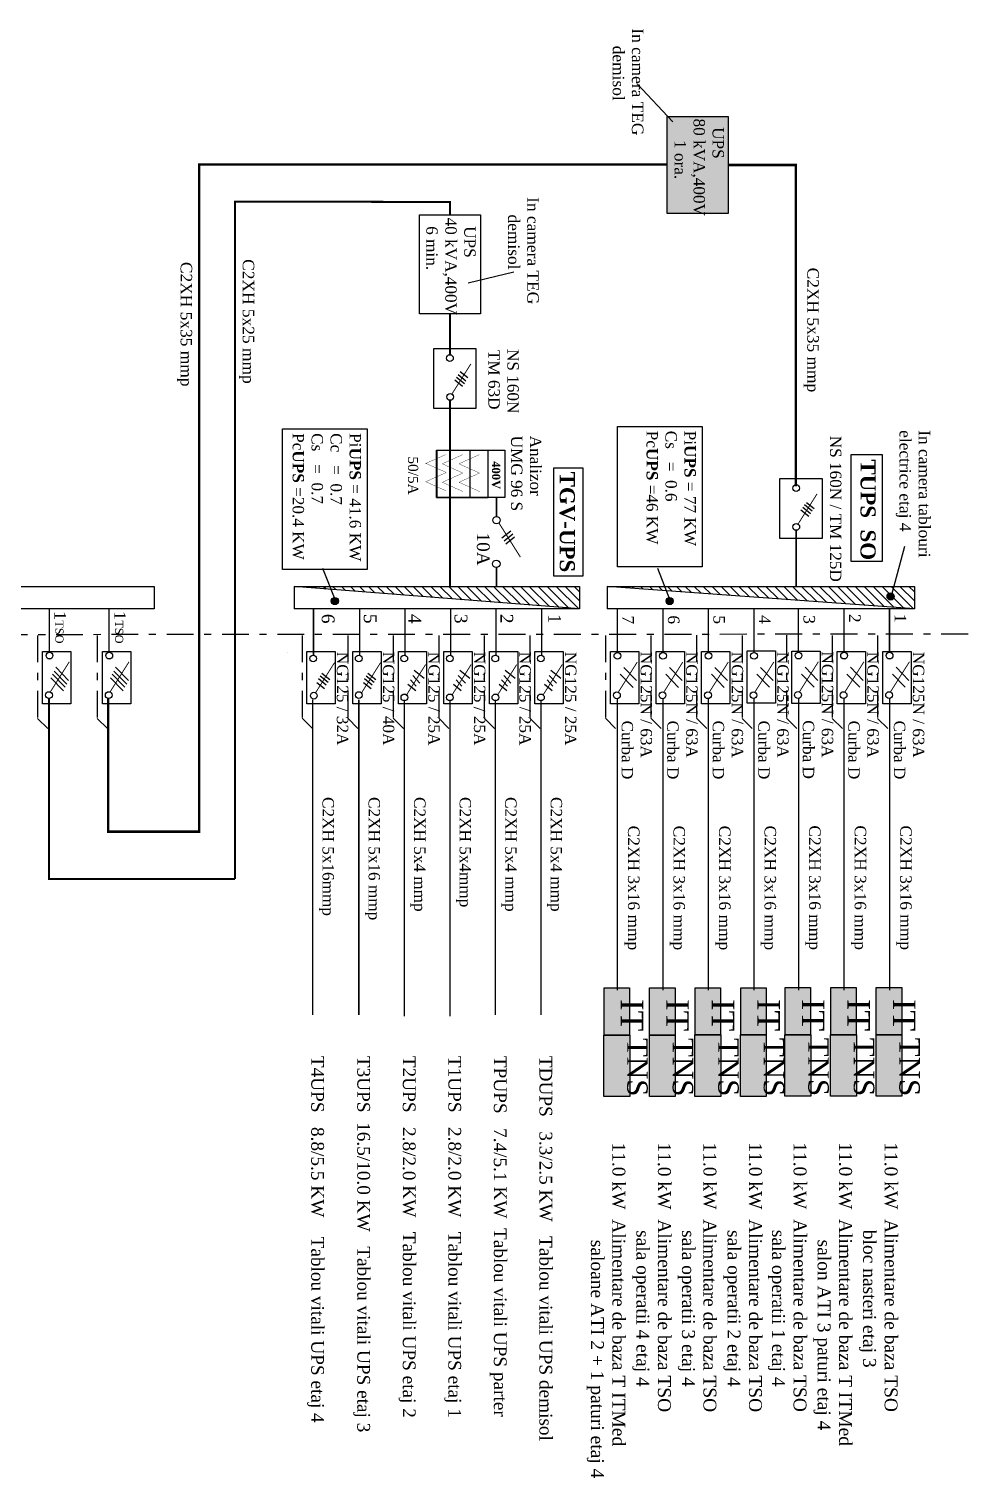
# Model space of a CAD drawing. Extents: x -12085 to 47, y -14993 to 123352.
# Drawn here: x -12028.1 to -12009.54, y -14936.94 to -14908.29 of the extents above; entities that cross this region are included whole.
import ezdxf

# ---------------------------------------------------------------- set-up
doc = ezdxf.new("R2010")
doc.units = 0
doc.header["$MEASUREMENT"] = 0
doc.linetypes.add('DASHED', pattern=[0.211667, 0.141111, -0.070556])
doc.linetypes.add('DOUBLE_DASHED', pattern=[1.093611, 0.529167, -0.211667, 0.141111, -0.211667])
doc.layers.add('Circuite', color=7, linetype='CONTINUOUS', lineweight=25)
for name, color, linetype in [('circuite iluminat normal', 7, 'CONTINUOUS'), ('ELECTRICAL', 7, 'CONTINUOUS'), ('Texte', 7, 'CONTINUOUS')]:
    doc.layers.add(name, color=color, linetype=linetype)

msp = doc.modelspace()

# ---------------------------------------------------------------- hatches: boundary and pattern name
at = {"layer": 'Circuite', "linetype": 'DASHED', "ltscale": 5, "true_color": 0xffe79e}
msp.add_hatch(color=41, dxfattribs=at).paths.add_polyline_path([(-12015.486, -14911.943), (-12014.284, -14911.943), (-12014.284, -14910.02), (-12015.486, -14910.02)])
at = {"layer": 'circuite iluminat normal', "true_color": 0xffe085}
for points in [[(-12016.734, -14928.182), (-12016.232, -14928.182), (-12016.232, -14927.25), (-12016.734, -14927.25)], [(-12015.834, -14928.182), (-12015.332, -14928.182), (-12015.332, -14927.25), (-12015.834, -14927.25)], [(-12014.934, -14928.181), (-12014.432, -14928.181), (-12014.432, -14927.249), (-12014.934, -14927.249)], [(-12014.034, -14928.18), (-12013.532, -14928.18), (-12013.532, -14927.249), (-12014.034, -14927.249)], [(-12013.154, -14928.176), (-12012.652, -14928.176), (-12012.652, -14927.245), (-12013.154, -14927.245)], [(-12012.254, -14928.177), (-12011.752, -14928.177), (-12011.752, -14927.245), (-12012.254, -14927.245)], [(-12011.354, -14928.177), (-12010.852, -14928.177), (-12010.852, -14927.245), (-12011.354, -14927.245)]]:
    msp.add_hatch(color=41, dxfattribs=at).paths.add_polyline_path(points)
at = {"layer": 'circuite iluminat normal', "true_color": 0xff8a8a}
for points in [[(-12016.739, -14929.396), (-12016.228, -14929.396), (-12016.228, -14928.182), (-12016.739, -14928.182)], [(-12015.839, -14929.396), (-12015.328, -14929.396), (-12015.328, -14928.182), (-12015.839, -14928.182)], [(-12014.939, -14929.395), (-12014.428, -14929.395), (-12014.428, -14928.181), (-12014.939, -14928.181)], [(-12014.039, -14929.395), (-12013.528, -14929.395), (-12013.528, -14928.18), (-12014.039, -14928.18)], [(-12013.159, -14929.391), (-12012.647, -14929.391), (-12012.647, -14928.176), (-12013.159, -14928.176)], [(-12012.259, -14929.391), (-12011.747, -14929.391), (-12011.747, -14928.177), (-12012.259, -14928.177)], [(-12011.359, -14929.391), (-12010.847, -14929.391), (-12010.847, -14928.177), (-12011.359, -14928.177)]]:
    msp.add_hatch(color=11, dxfattribs=at).paths.add_polyline_path(points)
at = {"layer": 'ELECTRICAL', "linetype": 'Continuous'}
h = msp.add_hatch(dxfattribs=at)
h.set_pattern_fill('ANSI31', color=5, angle=-90, style=0)
h.set_pattern_definition([(315, (-11922.21469, -15031.57399), (0.08838835, 0.08838835), [])])
h.paths.add_polyline_path([(-12017.22, -14919.759), (-12017.22, -14919.312), (-12022.859, -14919.312)])
h = msp.add_hatch(dxfattribs=at)
h.set_pattern_fill('ANSI31', color=5, angle=-90, style=0)
h.set_pattern_definition([(315, (-11915.59487, -15031.57399), (0.08838835, 0.08838835), [])])
h.paths.add_polyline_path([(-12010.601, -14919.759), (-12010.601, -14919.312), (-12016.671, -14919.312)])
for points in [[(-12022.057, -14919.673, 1), (-12022.057, -14919.531, 1)], [(-12015.438, -14919.673, 1), (-12015.438, -14919.531, 1)], [(-12011.071, -14919.582, 1), (-12011.071, -14919.44, 1)]]:
    msp.add_hatch(color=5, dxfattribs=at).paths.add_polyline_path(points)

# ---------------------------------------------------------------- linework, layer by layer
at = {"layer": 'Circuite', "linetype": 'Continuous'}
for p, q in [((-12016.084, -14909.374), (-12015.374, -14910.128)), ((-12019.424, -14913.308), (-12018.516, -14913.093)), ((-12016.671, -14919.312), (-12016.671, -14919.759))]:
    msp.add_line(p, q, dxfattribs=at)
at = {"layer": 'Circuite', "linetype": 'DOUBLE_DASHED'}
for p, q in [((-12018.754, -14918.352), (-12018.581, -14918.214)), ((-12018.713, -14918.413), (-12018.541, -14918.275)), ((-12018.678, -14918.473), (-12018.505, -14918.334))]:
    msp.add_line(p, q, dxfattribs=at)
at = {"layer": 'Circuite', "linetype": 'Continuous', "flags": 128}
for points, const_width in [([(-12026.538, -14921.527), (-12026.538, -14924.161), (-12024.738, -14924.161), (-12024.738, -14910.972), (-12015.486, -14910.972)], 0.05), ([(-12014.284, -14910.982), (-12012.944, -14910.982), (-12012.944, -14917.333)], 0.05), ([(-12018.863, -14917.927), (-12018.863, -14917.546)], 0.0303), ([(-12018.811, -14918.063), (-12018.389, -14918.734)], 0.0202), ([(-12018.811, -14918.063), (-12018.389, -14918.734)], 0.0202), ([(-12018.863, -14919.313), (-12018.863, -14918.926)], 0.0303)]:
    msp.add_lwpolyline(points, dxfattribs=dict(at, const_width=const_width))
at = {"layer": 'Circuite', "linetype": 'Continuous', "ltscale": 5}
msp.add_lwpolyline([(-12018.695, -14916.622), (-12018.695, -14917.552), (-12020.047, -14917.552), (-12020.047, -14916.622)], close=True, dxfattribs=at)
at = {"layer": 'Circuite', "color": 5, "linetype": 'Continuous', "ltscale": 5}
for points in [[(-12011.238, -14916.703), (-12011.238, -14918.819), (-12011.85, -14918.819), (-12011.85, -14916.703)], [(-12017.152, -14916.969), (-12017.152, -14919.111), (-12017.73, -14919.111), (-12017.73, -14916.969)]]:
    msp.add_lwpolyline(points, close=True, dxfattribs=at)
at = {"layer": 'Circuite', "linetype": 'Continuous'}
for centre in [(-12018.862, -14918.003), (-12018.865, -14918.867)]:
    msp.add_circle(centre, 0.0743, dxfattribs=at)
at = {"layer": 'circuite iluminat normal'}
for p, q in [((-12027.641, -14921.045), (-12027.389, -14921.304)), ((-12027.604, -14920.988), (-12027.352, -14921.247)), ((-12027.571, -14920.912), (-12027.319, -14921.171)), ((-12026.46, -14921.045), (-12026.208, -14921.304)), ((-12026.423, -14920.988), (-12026.171, -14921.247)), ((-12026.39, -14920.912), (-12026.138, -14921.171)), ((-12016.414, -14921.05), (-12016.162, -14921.309)), ((-12016.344, -14920.917), (-12016.092, -14921.176)), ((-12015.514, -14921.05), (-12015.262, -14921.309)), ((-12015.444, -14920.917), (-12015.192, -14921.176)), ((-12014.614, -14921.049), (-12014.362, -14921.309)), ((-12014.544, -14920.916), (-12014.292, -14921.175)), ((-12013.714, -14921.049), (-12013.462, -14921.308)), ((-12013.644, -14920.915), (-12013.392, -14921.175)), ((-12012.833, -14921.045), (-12012.581, -14921.304)), ((-12012.763, -14920.911), (-12012.511, -14921.171)), ((-12011.933, -14921.045), (-12011.681, -14921.304)), ((-12011.863, -14920.912), (-12011.611, -14921.171)), ((-12011.033, -14921.045), (-12010.781, -14921.304)), ((-12010.963, -14920.912), (-12010.711, -14921.171)), ((-12027.674, -14921.121), (-12027.422, -14921.38)), ((-12026.493, -14921.121), (-12026.241, -14921.38))]:
    msp.add_line(p, q, dxfattribs=at)
for points in [[(-12016.232, -14927.25), (-12016.232, -14928.182), (-12016.734, -14928.182), (-12016.734, -14927.25)], [(-12015.332, -14927.25), (-12015.332, -14928.182), (-12015.834, -14928.182), (-12015.834, -14927.25)], [(-12014.432, -14927.249), (-12014.432, -14928.181), (-12014.934, -14928.181), (-12014.934, -14927.249)], [(-12013.532, -14927.249), (-12013.532, -14928.18), (-12014.034, -14928.18), (-12014.034, -14927.249)], [(-12012.652, -14927.245), (-12012.652, -14928.176), (-12013.154, -14928.176), (-12013.154, -14927.245)], [(-12011.752, -14927.245), (-12011.752, -14928.177), (-12012.254, -14928.177), (-12012.254, -14927.245)], [(-12010.852, -14927.245), (-12010.852, -14928.177), (-12011.354, -14928.177), (-12011.354, -14927.245)], [(-12016.228, -14928.182), (-12016.228, -14929.396), (-12016.739, -14929.396), (-12016.739, -14928.182)], [(-12015.328, -14928.182), (-12015.328, -14929.396), (-12015.839, -14929.396), (-12015.839, -14928.182)], [(-12014.428, -14928.181), (-12014.428, -14929.395), (-12014.939, -14929.395), (-12014.939, -14928.181)], [(-12013.528, -14928.18), (-12013.528, -14929.395), (-12014.039, -14929.395), (-12014.039, -14928.18)], [(-12012.647, -14928.176), (-12012.647, -14929.391), (-12013.159, -14929.391), (-12013.159, -14928.176)], [(-12011.747, -14928.177), (-12011.747, -14929.391), (-12012.259, -14929.391), (-12012.259, -14928.177)], [(-12010.847, -14928.177), (-12010.847, -14929.391), (-12011.359, -14929.391), (-12011.359, -14928.177)]]:
    msp.add_lwpolyline(points, close=True, dxfattribs=at)
at = {"layer": 'ELECTRICAL', "linetype": 'Continuous'}
for p, q in [((-12019.782, -14914.733), (-12019.782, -14914.733)), ((-12012.939, -14917.303), (-12012.939, -14917.303)), ((-12022.859, -14919.312), (-12022.859, -14919.759)), ((-12017.22, -14919.759), (-12022.859, -14919.312)), ((-12010.601, -14919.759), (-12016.671, -14919.312)), ((-12022.992, -14920.629), (-12022.992, -14920.629)), ((-12022.477, -14920.639), (-12022.477, -14920.639)), ((-12018.352, -14920.639), (-12018.352, -14920.639)), ((-12016.617, -14920.629), (-12016.617, -14920.629)), ((-12020.518, -14921.072), (-12020.376, -14921.228)), ((-12020.489, -14920.972), (-12020.29, -14921.129)), ((-12019.618, -14921.072), (-12019.476, -14921.228)), ((-12019.589, -14920.972), (-12019.39, -14921.129)), ((-12018.718, -14921.072), (-12018.576, -14921.228)), ((-12018.689, -14920.972), (-12018.49, -14921.129)), ((-12017.818, -14921.072), (-12017.675, -14921.228)), ((-12017.789, -14920.972), (-12017.59, -14921.129)), ((-12020.56, -14921.157), (-12020.447, -14921.285)), ((-12019.66, -14921.157), (-12019.547, -14921.285)), ((-12018.76, -14921.157), (-12018.647, -14921.285)), ((-12017.86, -14921.157), (-12017.746, -14921.285))]:
    msp.add_line(p, q, dxfattribs=at)
at = {"layer": 'ELECTRICAL', "linetype": 'DOUBLE_DASHED'}
for p, q in [((-12019.583, -14915.061), (-12019.429, -14915.185)), ((-12019.686, -14915.23), (-12019.532, -14915.353)), ((-12019.65, -14915.175), (-12019.497, -14915.298)), ((-12019.618, -14915.122), (-12019.465, -14915.246)), ((-12012.843, -14917.8), (-12012.689, -14917.923)), ((-12012.807, -14917.745), (-12012.653, -14917.869)), ((-12012.775, -14917.693), (-12012.621, -14917.816)), ((-12012.734, -14917.651), (-12012.58, -14917.775)), ((-12009.541, -14920.258), (-12063.571, -14920.286)), ((-12027.935, -14920.283), (-12027.935, -14921.922)), ((-12026.754, -14920.283), (-12026.754, -14921.922)), ((-12022.703, -14920.283), (-12022.703, -14921.921)), ((-12021.803, -14920.283), (-12021.803, -14921.921)), ((-12020.903, -14920.283), (-12020.903, -14921.921)), ((-12020.003, -14920.283), (-12020.003, -14921.921)), ((-12019.103, -14920.283), (-12019.103, -14921.921)), ((-12018.203, -14920.283), (-12018.203, -14921.921)), ((-12016.708, -14920.281), (-12016.708, -14921.92)), ((-12015.808, -14920.281), (-12015.808, -14921.92)), ((-12014.908, -14920.28), (-12014.908, -14921.919)), ((-12014.008, -14920.283), (-12014.008, -14921.922)), ((-12013.127, -14920.279), (-12013.127, -14921.917)), ((-12012.227, -14920.283), (-12012.227, -14921.922)), ((-12011.327, -14920.283), (-12011.327, -14921.922)), ((-12022.313, -14921.028), (-12022.159, -14921.152)), ((-12021.404, -14921.028), (-12021.25, -14921.152)), ((-12022.413, -14921.21), (-12022.259, -14921.333)), ((-12022.381, -14921.136), (-12022.227, -14921.259)), ((-12022.345, -14921.081), (-12022.191, -14921.204)), ((-12021.492, -14921.21), (-12021.338, -14921.333)), ((-12021.471, -14921.136), (-12021.317, -14921.259)), ((-12021.436, -14921.081), (-12021.282, -14921.204)), ((-12020.612, -14921.247), (-12020.458, -14921.37)), ((-12019.712, -14921.247), (-12019.558, -14921.37)), ((-12018.812, -14921.247), (-12018.658, -14921.37)), ((-12017.912, -14921.247), (-12017.758, -14921.37)), ((-12027.935, -14921.922), (-12027.733, -14922.124)), ((-12026.754, -14921.922), (-12026.552, -14922.124)), ((-12022.703, -14921.921), (-12022.501, -14922.124)), ((-12021.803, -14921.921), (-12021.601, -14922.124)), ((-12020.903, -14921.921), (-12020.701, -14922.124)), ((-12020.003, -14921.921), (-12019.801, -14922.124)), ((-12019.103, -14921.921), (-12018.901, -14922.124)), ((-12018.203, -14921.921), (-12018.001, -14922.124)), ((-12016.708, -14921.92), (-12016.506, -14922.122)), ((-12015.808, -14921.92), (-12015.606, -14922.122)), ((-12014.908, -14921.919), (-12014.706, -14922.121)), ((-12014.008, -14921.922), (-12013.806, -14922.124)), ((-12013.127, -14921.917), (-12012.925, -14922.12)), ((-12012.227, -14921.922), (-12012.025, -14922.124)), ((-12011.327, -14921.922), (-12011.125, -14922.124))]:
    msp.add_line(p, q, dxfattribs=at)
at = {"layer": 'ELECTRICAL', "color": 5, "linetype": 'Continuous'}
for p, q in [((-12010.795, -14918.524), (-12011.061, -14919.506)), ((-12022.298, -14918.951), (-12022.047, -14919.596)), ((-12015.678, -14918.951), (-12015.428, -14919.596))]:
    msp.add_line(p, q, dxfattribs=at)
at = {"layer": 'ELECTRICAL', "linetype": 'Continuous'}
for points in [[(-12014.284, -14910.02), (-12014.284, -14911.943), (-12015.486, -14911.943), (-12015.486, -14910.02)], [(-12019.181, -14911.969), (-12019.181, -14913.925), (-12020.383, -14913.925), (-12020.383, -14911.969)], [(-12019.267, -14914.607), (-12019.267, -14915.797), (-12020.102, -14915.797), (-12020.102, -14914.607)], [(-12012.423, -14917.178), (-12012.423, -14918.367), (-12013.258, -14918.367), (-12013.258, -14917.178)], [(-12027.274, -14920.601), (-12027.274, -14921.637), (-12027.834, -14921.637), (-12027.834, -14920.601)], [(-12026.093, -14920.601), (-12026.093, -14921.637), (-12026.653, -14921.637), (-12026.653, -14920.601)], [(-12022.052, -14920.601), (-12022.052, -14921.637), (-12022.612, -14921.637), (-12022.612, -14920.601)], [(-12021.142, -14920.6), (-12021.142, -14921.637), (-12021.702, -14921.637), (-12021.702, -14920.6)], [(-12020.242, -14920.6), (-12020.242, -14921.637), (-12020.802, -14921.637), (-12020.802, -14920.6)], [(-12019.342, -14920.6), (-12019.342, -14921.637), (-12019.902, -14921.637), (-12019.902, -14920.6)], [(-12018.442, -14920.6), (-12018.442, -14921.637), (-12019.002, -14921.637), (-12019.002, -14920.6)], [(-12017.542, -14920.601), (-12017.542, -14921.637), (-12018.102, -14921.637), (-12018.102, -14920.601)], [(-12016.047, -14920.601), (-12016.047, -14921.637), (-12016.607, -14921.637), (-12016.607, -14920.601)], [(-12015.147, -14920.601), (-12015.147, -14921.637), (-12015.707, -14921.637), (-12015.707, -14920.601)], [(-12014.247, -14920.601), (-12014.247, -14921.637), (-12014.807, -14921.637), (-12014.807, -14920.601)], [(-12013.347, -14920.586), (-12013.347, -14921.622), (-12013.907, -14921.622), (-12013.907, -14920.586)], [(-12012.466, -14920.593), (-12012.466, -14921.629), (-12013.026, -14921.629), (-12013.026, -14920.593)], [(-12011.566, -14920.601), (-12011.566, -14921.637), (-12012.126, -14921.637), (-12012.126, -14920.601)], [(-12010.666, -14920.601), (-12010.666, -14921.637), (-12011.226, -14921.637), (-12011.226, -14920.601)]]:
    msp.add_lwpolyline(points, close=True, dxfattribs=at)
at = {"layer": 'ELECTRICAL', "linetype": 'Continuous', "flags": 128}
for points, const_width in [([(-12024.03, -14925.095), (-12024.03, -14911.704), (-12019.782, -14911.712), (-12019.782, -14911.969)], 0.04), ([(-12019.782, -14913.928), (-12019.782, -14914.732)], 0.036), ([(-12019.744, -14915.511), (-12019.368, -14914.913)], 0.018), ([(-12019.782, -14915.633), (-12019.782, -14919.302)], 0.036), ([(-12012.901, -14918.081), (-12012.525, -14917.483)], 0.018), ([(-12012.938, -14918.203), (-12012.938, -14919.307)], 0.036), ([(-12027.7, -14919.759), (-12027.7, -14920.615)], 0.0273), ([(-12027.7, -14919.759), (-12027.7, -14920.615)], 0.0273), ([(-12027.7, -14919.759), (-12027.7, -14920.615)], 0.0273), ([(-12026.519, -14919.759), (-12026.519, -14920.615)], 0.0273), ([(-12026.519, -14919.759), (-12026.519, -14920.615)], 0.0273), ([(-12026.519, -14919.759), (-12026.519, -14920.615)], 0.0273), ([(-12022.479, -14919.767), (-12022.479, -14920.672)], 0.027), ([(-12022.479, -14919.767), (-12022.479, -14920.672)], 0.027), ([(-12022.479, -14919.767), (-12022.479, -14920.626)], 0.018), ([(-12021.569, -14919.767), (-12021.569, -14920.672)], 0.027), ([(-12020.669, -14919.767), (-12020.669, -14920.672)], 0.027), ([(-12019.769, -14919.767), (-12019.769, -14920.672)], 0.027), ([(-12018.869, -14919.767), (-12018.869, -14920.672)], 0.027), ([(-12018.869, -14919.767), (-12018.869, -14920.672)], 0.027), ([(-12017.968, -14919.767), (-12017.968, -14920.672)], 0.027), ([(-12017.968, -14919.767), (-12017.968, -14920.672)], 0.027), ([(-12016.473, -14919.759), (-12016.473, -14920.62)], 0.0273), ([(-12016.473, -14919.759), (-12016.473, -14920.62)], 0.0273), ([(-12015.573, -14919.759), (-12015.573, -14920.62)], 0.0273), ([(-12015.573, -14919.759), (-12015.573, -14920.62)], 0.0273), ([(-12014.673, -14919.759), (-12014.673, -14920.619)], 0.0273), ([(-12014.673, -14919.759), (-12014.673, -14920.619)], 0.0273), ([(-12013.773, -14919.753), (-12013.773, -14920.619)], 0.0273), ([(-12013.773, -14919.759), (-12013.773, -14920.614)], 0.0273), ([(-12012.893, -14919.759), (-12012.893, -14920.615)], 0.0273), ([(-12012.893, -14919.759), (-12012.893, -14920.615)], 0.0273), ([(-12011.993, -14919.759), (-12011.993, -14920.615)], 0.0273), ([(-12011.993, -14919.759), (-12011.993, -14920.615)], 0.0273), ([(-12011.993, -14919.759), (-12011.993, -14920.615)], 0.0273), ([(-12011.093, -14919.759), (-12011.093, -14920.615)], 0.0273), ([(-12011.093, -14919.759), (-12011.093, -14920.615)], 0.0273), ([(-12011.093, -14919.759), (-12011.093, -14920.615)], 0.0273), ([(-12027.686, -14921.407), (-12027.306, -14920.803)], 0.0182), ([(-12027.686, -14921.407), (-12027.306, -14920.803)], 0.0182), ([(-12026.505, -14921.407), (-12026.125, -14920.803)], 0.0182), ([(-12026.505, -14921.407), (-12026.125, -14920.803)], 0.0182), ([(-12022.439, -14921.417), (-12022.063, -14920.819)], 0.018), ([(-12021.529, -14921.417), (-12021.153, -14920.819)], 0.018), ([(-12020.637, -14921.454), (-12020.262, -14920.856)], 0.018), ([(-12020.637, -14921.454), (-12020.262, -14920.856)], 0.018), ([(-12019.737, -14921.454), (-12019.362, -14920.856)], 0.018), ([(-12019.737, -14921.454), (-12019.362, -14920.856)], 0.018), ([(-12018.837, -14921.454), (-12018.461, -14920.856)], 0.018), ([(-12018.837, -14921.454), (-12018.461, -14920.856)], 0.018), ([(-12017.937, -14921.454), (-12017.561, -14920.856)], 0.018), ([(-12017.937, -14921.454), (-12017.561, -14920.856)], 0.018), ([(-12016.459, -14921.412), (-12016.079, -14920.808)], 0.0182), ([(-12016.459, -14921.412), (-12016.079, -14920.808)], 0.0182), ([(-12015.559, -14921.412), (-12015.179, -14920.808)], 0.0182), ([(-12015.559, -14921.412), (-12015.179, -14920.808)], 0.0182), ([(-12014.659, -14921.412), (-12014.279, -14920.807)], 0.0182), ([(-12014.659, -14921.412), (-12014.279, -14920.807)], 0.0182), ([(-12013.759, -14921.411), (-12013.379, -14920.806)], 0.0182), ([(-12013.759, -14921.411), (-12013.379, -14920.806)], 0.0182), ([(-12012.879, -14921.407), (-12012.499, -14920.802)], 0.0182), ([(-12012.879, -14921.407), (-12012.499, -14920.802)], 0.0182), ([(-12011.979, -14921.407), (-12011.599, -14920.803)], 0.0182), ([(-12011.979, -14921.407), (-12011.599, -14920.803)], 0.0182), ([(-12011.079, -14921.407), (-12010.699, -14920.803)], 0.0182), ([(-12011.079, -14921.407), (-12010.699, -14920.803)], 0.0182), ([(-12027.708, -14921.528), (-12027.708, -14925.095), (-12024.03, -14925.095)], 0.04), ([(-12022.493, -14921.551), (-12022.493, -14927.788)], 0.027), ([(-12021.583, -14921.551), (-12021.583, -14927.788)], 0.027), ([(-12020.683, -14921.551), (-12020.683, -14927.812)], 0.027), ([(-12020.683, -14921.551), (-12020.683, -14927.788)], 0.027), ([(-12019.783, -14921.551), (-12019.783, -14927.812)], 0.027), ([(-12019.783, -14921.551), (-12019.783, -14927.788)], 0.027), ([(-12018.883, -14921.551), (-12018.883, -14927.788)], 0.027), ([(-12018.883, -14921.551), (-12018.883, -14927.788)], 0.027), ([(-12017.983, -14921.551), (-12017.983, -14927.788)], 0.027), ([(-12016.472, -14921.523), (-12016.472, -14927.302)], 0.0273), ([(-12015.572, -14921.523), (-12015.572, -14927.302)], 0.0273), ([(-12014.672, -14921.523), (-12014.672, -14927.301)], 0.0273), ([(-12013.772, -14921.522), (-12013.772, -14927.3)], 0.0273), ([(-12012.891, -14921.518), (-12012.891, -14927.296)], 0.0273), ([(-12011.991, -14921.519), (-12011.991, -14927.297)], 0.0273), ([(-12011.091, -14921.519), (-12011.091, -14927.297)], 0.0273)]:
    msp.add_lwpolyline(points, dxfattribs=dict(at, const_width=const_width))
at = {"layer": 'ELECTRICAL', "color": 5, "linetype": 'Continuous'}
for points in [[(-12021.415, -14916.197), (-12021.415, -14918.977), (-12023.092, -14918.977), (-12023.092, -14916.197)], [(-12014.795, -14916.15), (-12014.795, -14918.929), (-12016.472, -14918.929), (-12016.472, -14916.15)]]:
    msp.add_lwpolyline(points, close=True, dxfattribs=at)
at = {"layer": 'ELECTRICAL', "linetype": 'Continuous'}
for points in [[(-12049.733, -14919.312), (-12025.63, -14919.312), (-12025.63, -14919.759), (-12049.733, -14919.759)], [(-12022.859, -14919.312), (-12017.22, -14919.312), (-12017.22, -14919.759), (-12022.859, -14919.759)], [(-12016.671, -14919.312), (-12010.601, -14919.312), (-12010.601, -14919.759), (-12016.671, -14919.759)]]:
    msp.add_lwpolyline(points, dxfattribs=at)
for centre, radius in [((-12019.782, -14914.798), 0.0662), ((-12019.779, -14915.567), 0.0662), ((-12012.939, -14917.368), 0.0662), ((-12012.936, -14918.137), 0.0662), ((-12027.698, -14920.681), 0.0669), ((-12027.698, -14920.682), 0.0669), ((-12026.517, -14920.681), 0.0669), ((-12026.517, -14920.682), 0.0669), ((-12022.486, -14920.738), 0.0662), ((-12021.585, -14920.738), 0.0662), ((-12020.685, -14920.738), 0.0662), ((-12019.785, -14920.738), 0.0662), ((-12018.885, -14920.738), 0.0662), ((-12017.985, -14920.738), 0.0662), ((-12016.471, -14920.686), 0.0669), ((-12016.471, -14920.686), 0.0669), ((-12015.571, -14920.686), 0.0669), ((-12015.571, -14920.686), 0.0669), ((-12014.671, -14920.686), 0.0669), ((-12014.671, -14920.686), 0.0669), ((-12013.771, -14920.685), 0.0669), ((-12012.891, -14920.681), 0.0669), ((-12012.891, -14920.681), 0.0669), ((-12011.991, -14920.681), 0.0669), ((-12011.991, -14920.682), 0.0669), ((-12011.091, -14920.681), 0.0669), ((-12011.091, -14920.682), 0.0669), ((-12027.708, -14921.461), 0.0669), ((-12026.527, -14921.461), 0.0669), ((-12022.474, -14921.473), 0.0662), ((-12021.583, -14921.461), 0.0662), ((-12020.683, -14921.507), 0.0662), ((-12019.783, -14921.507), 0.0662), ((-12018.883, -14921.507), 0.0662), ((-12017.983, -14921.507), 0.0662), ((-12016.481, -14921.466), 0.0669), ((-12015.581, -14921.466), 0.0669), ((-12014.681, -14921.465), 0.0669), ((-12013.781, -14921.464), 0.0669), ((-12012.901, -14921.46), 0.0669), ((-12012.001, -14921.461), 0.0669), ((-12011.101, -14921.461), 0.0669)]:
    msp.add_circle(centre, radius, dxfattribs=at)
at = {"layer": 'ELECTRICAL', "color": 5, "linetype": 'Continuous'}
for centre in [(-12022.057, -14919.602), (-12015.438, -14919.602), (-12011.071, -14919.511)]:
    msp.add_circle(centre, 0.071, dxfattribs=at)
at = {"layer": 'Texte', "linetype": 'Continuous'}
for p, q in [((-12020.044, -14916.623), (-12020.044, -14917.553)), ((-12019.387, -14916.623), (-12019.387, -14917.553)), ((-12020.047, -14917.552), (-12019.023, -14917.552))]:
    msp.add_line(p, q, dxfattribs=at)
at = {"layer": 'Texte', "linetype": 'Continuous', "const_width": 0.00657, "flags": 128}
for points in [[(-12019.868, -14916.707), (-12020.274, -14916.889)], [(-12019.529, -14916.707), (-12019.935, -14916.889)], [(-12019.2, -14916.707), (-12019.606, -14916.889)], [(-12019.854, -14917.061), (-12020.261, -14916.879)], [(-12019.854, -14917.061), (-12020.261, -14917.243)], [(-12019.526, -14917.072), (-12019.932, -14916.89)], [(-12019.197, -14917.072), (-12019.603, -14916.89)], [(-12019.854, -14917.425), (-12020.261, -14917.243)], [(-12019.526, -14917.072), (-12019.932, -14917.254)], [(-12019.526, -14917.436), (-12019.932, -14917.254)], [(-12019.197, -14917.072), (-12019.603, -14917.254)], [(-12019.197, -14917.436), (-12019.603, -14917.254)]]:
    msp.add_lwpolyline(points, dxfattribs=at)
at = {"layer": 'Texte', "linetype": 'Continuous'}
msp.add_lwpolyline([(-12018.695, -14916.622), (-12018.695, -14917.552), (-12019.023, -14917.552), (-12019.023, -14916.622)], close=True, dxfattribs=at)

# ---------------------------------------------------------------- texts
at = {"layer": 'Circuite', "color": 5, "linetype": 'Continuous', "char_height": 0.225015, "width": 3.27837, "attachment_point": 1, "rotation": 270}
for s, insert in [('{\\fTimes New Roman|b0|i0|c0|p18;Pi\\fTimes New Roman|b1|i0|c0|p18;UPS\\fTimes New Roman|b0|i0|c0|p18; = 41.6 KW\\PCc   =  0.7\\PCs   =  0.7\\PPc\\fTimes New Roman|b1|i0|c0|p18;UPS\\fTimes New Roman|b0|i0|c0|p18; =20.4 KW}', (-12021.541, -14916.283)), ('{\\fTimes New Roman|b0|i0|c0|p18;Pi\\fTimes New Roman|b1|i0|c0|p18;UPS\\fTimes New Roman|b0|i0|c0|p18; = 77 KW\\PCs   =  0.6\\PPc\\fTimes New Roman|b1|i0|c0|p18;UPS\\fTimes New Roman|b0|i0|c0|p18; =46 KW}', (-12014.921, -14916.235))]:
    msp.add_mtext(s, dxfattribs=dict(at, insert=insert))
at = {"layer": 'Circuite', "attachment_point": 1, "rotation": 270}
for s, insert, char_height, width in [('{\\fTimes New Roman|b0|i0|c0|p18;     \\H0.6x;   IT}', (-12015.96, -14925.569), 0.7425, 25.06048), ('{\\fTimes New Roman|b0|i0|c0|p18;     \\H0.6x;   IT}', (-12015.06, -14925.569), 0.7425, 25.06048), ('{\\fTimes New Roman|b0|i0|c0|p18;     \\H0.6x;   IT}', (-12014.16, -14925.569), 0.7425, 25.06048), ('{\\fTimes New Roman|b0|i0|c0|p18;     \\H0.6x;   IT}', (-12013.26, -14925.568), 0.7425, 25.06048), ('{\\fTimes New Roman|b0|i0|c0|p18;     \\H0.6x;   IT}', (-12012.379, -14925.564), 0.7425, 25.06048), ('{\\fTimes New Roman|b0|i0|c0|p18;     \\H0.6x;   IT}', (-12011.479, -14925.564), 0.7425, 25.06048), ('{\\fTimes New Roman|b0|i0|c0|p18;     \\H0.6x;   IT}', (-12010.579, -14925.564), 0.7425, 25.06048), ('{\\fTimes New Roman|b0|i0|c0|p18;    \\H0.5x;    TNS}', (-12015.873, -14926.406), 0.81, 27.3387), ('{\\fTimes New Roman|b0|i0|c0|p18;    \\H0.5x;    TNS}', (-12014.973, -14926.406), 0.81, 27.3387), ('{\\fTimes New Roman|b0|i0|c0|p18;    \\H0.5x;    TNS}', (-12014.073, -14926.405), 0.81, 27.3387), ('{\\fTimes New Roman|b0|i0|c0|p18;    \\H0.5x;    TNS}', (-12013.173, -14926.404), 0.81, 27.3387), ('{\\fTimes New Roman|b0|i0|c0|p18;    \\H0.5x;    TNS}', (-12012.293, -14926.4), 0.81, 27.3387), ('{\\fTimes New Roman|b0|i0|c0|p18;    \\H0.5x;    TNS}', (-12011.393, -14926.401), 0.81, 27.3387), ('{\\fTimes New Roman|b0|i0|c0|p18;    \\H0.5x;    TNS}', (-12010.493, -14926.401), 0.81, 27.3387)]:
    msp.add_mtext(s, dxfattribs=dict(at, insert=insert, char_height=char_height, width=width))
at = {"layer": 'ELECTRICAL', "linetype": 'Continuous', "attachment_point": 1, "rotation": 270}
for s, insert, char_height, width in [('\\pt2.5022;{\\fTimes New Roman|b0|i0|c0|p18;In camera TEG \\P    demisol}', (-12015.957, -14908.279), 0.22748, 6.40415), ('{\\fTimes New Roman|b0|i0|c0|p18;  UPS\\P80 kVA,400V\\P     1 ora.}', (-12014.366, -14910.063), 0.22501, 2.52485), ('\\pt2.5022;{\\fTimes New Roman|b0|i0|c0|p18;In camera TEG \\P    demisol}', (-12018.026, -14911.616), 0.22748, 6.40415), ('{\\fTimes New Roman|b0|i0|c0|p18;  UPS\\P40 kVA,400V\\P  6 min.}', (-12019.274, -14912.021), 0.22501, 1.95916), ('{\\fTimes New Roman|b0|i0|c0|p18;  \\H1.1201x;NS 160N \\P  TM 63D}', (-12018.421, -14914.466), 0.20089, 6.40415), ('{\\fTimes New Roman|b0|i0|c0|p18;  \\H1.1201x;NS 160N / TM 125D}', (-12012.044, -14916.182), 0.20089, 6.40415), ('{\\fTimes New Roman|b0|i0|c0|p18;In camera tablouri \\Pelectrice etaj 4}', (-12010.288, -14916.224), 0.22748, 6.40415), ('{\\fTimes New Roman|b1|i0|c0|p18;\\C5;TGV-UPS}', (-12017.311, -14917.044), 0.3, 6.40415), ('{\\fTimes New Roman|b1|i0|c0|p18;\\C5;TUPS  SO}', (-12011.366, -14916.803), 0.3, 6.40415), ('{\\fTimes New Roman|b0|i0|c0|p18;1}', (-12027.372, -14919.803), 0.22748, 0.73338), ('{\\fTimes New Roman|b0|i0|c0|p18;1}', (-12026.191, -14919.803), 0.22748, 0.73338), ('{\\fTimes New Roman|b0|i0|c0|p18;6}', (-12022.063, -14919.856), 0.25275, 0.81487), ('{\\fTimes New Roman|b0|i0|c0|p18;5}', (-12021.231, -14919.856), 0.25275, 0.81487), ('{\\fTimes New Roman|b0|i0|c0|p18;4}', (-12020.349, -14919.856), 0.25275, 0.81487), ('{\\fTimes New Roman|b0|i0|c0|p18;3}', (-12019.437, -14919.856), 0.25275, 0.81487), ('{\\fTimes New Roman|b0|i0|c0|p18;2}', (-12018.532, -14919.856), 0.25275, 0.81487), ('{\\fTimes New Roman|b0|i0|c0|p18;1}', (-12017.586, -14919.856), 0.25275, 0.81487), ('{\\fTimes New Roman|b0|i0|c0|p18;7}', (-12016.145, -14919.886), 0.22748, 0.73338), ('{\\fTimes New Roman|b0|i0|c0|p18;6}', (-12015.245, -14919.886), 0.22748, 0.73338), ('{\\fTimes New Roman|b0|i0|c0|p18;5}', (-12014.345, -14919.885), 0.22748, 0.73338), ('{\\fTimes New Roman|b0|i0|c0|p18;4}', (-12013.445, -14919.881), 0.22748, 0.73338), ('{\\fTimes New Roman|b0|i0|c0|p18;3}', (-12012.564, -14919.882), 0.22748, 0.73338), ('{\\fTimes New Roman|b0|i0|c0|p18;2}', (-12011.664, -14919.857), 0.22748, 0.73338), ('{\\fTimes New Roman|b0|i0|c0|p18;1}', (-12010.764, -14919.857), 0.22748, 0.73338), ('{\\fTimes New Roman|b0|i0|c0|p18;TSO}', (-12027.421, -14919.985), 0.16, 0.73338), ('{\\fTimes New Roman|b0|i0|c0|p18;TSO}', (-12026.24, -14919.985), 0.16, 0.73338), ('{\\fTimes New Roman|b0|i0|c0|p18;NG125 / 32A }', (-12021.792, -14920.607), 0.225, 62.98872), ('{\\fTimes New Roman|b0|i0|c0|p18;NG125 / 40A }', (-12020.882, -14920.607), 0.225, 62.98872), ('{\\fTimes New Roman|b0|i0|c0|p18;NG125 / 25A }', (-12019.982, -14920.607), 0.225, 62.98872), ('{\\fTimes New Roman|b0|i0|c0|p18;NG125 / 25A }', (-12019.082, -14920.607), 0.225, 62.98872), ('\\pt6.525;{\\fTimes New Roman|b0|i0|c0|p18;NG125 / 25A }', (-12018.182, -14920.607), 0.225, 62.98872), ('{\\fTimes New Roman|b0|i0|c0|p18;NG125 / 25A }', (-12017.282, -14920.607), 0.225, 62.98872), ('{\\fTimes New Roman|b0|i0|c0|p18;NG125N / 63A\\P                Curba D}', (-12015.787, -14920.607), 0.225, 62.98872), ('{\\fTimes New Roman|b0|i0|c0|p18;NG125N / 63A\\P                Curba D}', (-12014.887, -14920.607), 0.225, 62.98872), ('{\\fTimes New Roman|b0|i0|c0|p18;NG125N / 63A\\P                Curba D}', (-12013.987, -14920.607), 0.225, 62.98872), ('{\\fTimes New Roman|b0|i0|c0|p18;NG125N / 63A\\P                Curba D}', (-12013.087, -14920.607), 0.225, 62.98872), ('{\\fTimes New Roman|b0|i0|c0|p18;NG125N / 63A\\P                Curba D}', (-12012.206, -14920.599), 0.225, 62.98872), ('{\\fTimes New Roman|b0|i0|c0|p18;NG125N / 63A\\P                Curba D}', (-12011.306, -14920.607), 0.225, 62.98872), ('{\\fTimes New Roman|b0|i0|c0|p18;NG125N / 63A\\P                Curba D}', (-12010.406, -14920.607), 0.225, 62.98872)]:
    msp.add_mtext(s, dxfattribs=dict(at, insert=insert, char_height=char_height, width=width))
at = {"layer": 'ELECTRICAL', "linetype": 'DOUBLE_DASHED', "attachment_point": 1, "rotation": 270}
for s, insert, char_height, width in [('{\\fTimes New Roman|b0|i0|c0|p18;C2XH 5x35 mmp}', (-12024.878, -14912.898), 0.22748, 5.06517), ('{\\fTimes New Roman|b0|i0|c0|p18;C2XH 5x25 mmp}', (-12023.651, -14912.843), 0.22748, 5.06517), ('{\\fTimes New Roman|b0|i0|c0|p18;C2XH 5x35 mmp}', (-12012.49, -14913.011), 0.22748, 5.06517), ('{\\fTimes New Roman|b0|i0|c0|p18;C2XH 5x16mmp}', (-12022.075, -14923.477), 0.22501, 5.01036), ('{\\fTimes New Roman|b0|i0|c0|p18;C2XH 5x16 mmp}', (-12021.165, -14923.477), 0.22501, 5.01036), ('{\\fTimes New Roman|b0|i0|c0|p18;C2XH 5x4 mmp}', (-12020.265, -14923.477), 0.22501, 5.01036), ('{\\fTimes New Roman|b0|i0|c0|p18;C2XH 5x4mmp}', (-12019.365, -14923.477), 0.22501, 5.01036), ('{\\fTimes New Roman|b0|i0|c0|p18;C2XH 5x4 mmp}', (-12018.465, -14923.477), 0.22501, 5.01036), ('\\pt3.1502;{\\fTimes New Roman|b0|i0|c0|p18;C2XH 5x4 mmp}', (-12017.565, -14923.477), 0.22501, 5.01036), ('{\\fTimes New Roman|b0|i0|c0|p18;C2XH 3x16 mmp}', (-12016.035, -14924.043), 0.22748, 5.06517), ('{\\fTimes New Roman|b0|i0|c0|p18;C2XH 3x16 mmp}', (-12015.135, -14924.043), 0.22748, 5.06517), ('{\\fTimes New Roman|b0|i0|c0|p18;C2XH 3x16 mmp}', (-12014.235, -14924.043), 0.22748, 5.06517), ('{\\fTimes New Roman|b0|i0|c0|p18;C2XH 3x16 mmp}', (-12013.335, -14924.042), 0.22748, 5.06517), ('{\\fTimes New Roman|b0|i0|c0|p18;C2XH 3x16 mmp}', (-12012.454, -14924.038), 0.22748, 5.06517), ('{\\fTimes New Roman|b0|i0|c0|p18;C2XH 3x16 mmp}', (-12011.554, -14924.038), 0.22748, 5.06517), ('{\\fTimes New Roman|b0|i0|c0|p18;C2XH 3x16 mmp}', (-12010.654, -14924.039), 0.22748, 5.06517), ('{\\fTimes New Roman|b0|i0|c0|p18;     T4UPS   8.8/5.5 KW    Tablou vitali UPS etaj 4}', (-12022.271, -14928.118), 0.25202, 15.23268), ('{\\fTimes New Roman|b0|i0|c0|p18;     T3UPS  16.5/10.0 KW   Tablou vitali UPS etaj 3}', (-12021.361, -14928.118), 0.25202, 15.23268), ('\\pt3.0242;{\\fTimes New Roman|b0|i0|c0|p18;     T2UPS   2.8/2.0 KW   Tablou vitali UPS etaj 2}', (-12020.461, -14928.118), 0.25202, 15.23268), ('{\\fTimes New Roman|b0|i0|c0|p18;     T1UPS   2.8/2.0 KW   Tablou vitali UPS etaj 1}', (-12019.561, -14928.118), 0.25202, 15.23268), ('{\\fTimes New Roman|b0|i0|c0|p18;     TPUPS   7.4/5.1 KW  Tablou vitali UPS parter}', (-12018.661, -14928.118), 0.25202, 15.23268), ('{\\fTimes New Roman|b0|i0|c0|p18;     TDUPS   3.3/2.5 KW   Tablou vitali UPS demisol}', (-12017.76, -14928.118), 0.25202, 15.23268), ('{\\fTimes New Roman|b0|i0|c0|p18;         11.0 kW  Alimentare de baza T ITMed\\P                             saloane ATI 2 + 1 paturi etaj 4}', (-12016.315, -14929.441), 0.25477, 15.39932), ('{\\fTimes New Roman|b0|i0|c0|p18;         11.0 kW  Alimentare de baza TSO \\P                           sala operatii 4 etaj 4}', (-12015.415, -14929.441), 0.25477, 15.39932), ('{\\fTimes New Roman|b0|i0|c0|p18;         11.0 kW  Alimentare de baza TSO \\P                           sala operatii 3 etaj 4}', (-12014.515, -14929.441), 0.25477, 15.39932), ('{\\fTimes New Roman|b0|i0|c0|p18;         11.0 kW  Alimentare de baza TSO \\P                           sala operatii 2 etaj 4}', (-12013.615, -14929.44), 0.25477, 15.39932), ('{\\fTimes New Roman|b0|i0|c0|p18;         11.0 kW  Alimentare de baza TSO \\P                           sala operatii 1 etaj 4}', (-12012.734, -14929.436), 0.25477, 15.39932), ('{\\fTimes New Roman|b0|i0|c0|p18;         11.0 kW  Alimentare de baza T ITMed\\P                             salon ATI 3 paturi etaj 4}', (-12011.834, -14929.437), 0.25477, 15.39932), ('{\\fTimes New Roman|b0|i0|c0|p18;         11.0 kW  Alimentare de baza TSO \\P                           bloc nasteri etaj 3}', (-12010.934, -14929.437), 0.25477, 15.39932)]:
    msp.add_mtext(s, dxfattribs=dict(at, insert=insert, char_height=char_height, width=width))
at = {"layer": 'Texte', "linetype": 'DOUBLE_DASHED', "insert": (-12017.974, -14916.333), "char_height": 0.22501, "width": 5.62796, "attachment_point": 1, "rotation": 270}
msp.add_mtext('{\\fTimes New Roman|b0|i0|c0|p18;Analizor \\PUMG 96 S}', dxfattribs=at)
at = {"layer": 'Texte', "linetype": 'Continuous', "attachment_point": 1, "rotation": 270}
for s, insert, char_height, width in [('{\\fTimes New Roman|b0|i0|c0|p18;50/5A}', (-12020.41, -14916.743), 0.2, 1.29972), ('{\\fTimes New Roman|b1|i0|c0|p18;400V}', (-12018.787, -14916.838), 0.16429, 0.27811), ('{\\fTimes New Roman|b0|i0|c0|p18;10A}', (-12018.997, -14918.246), 0.25275, 1.74691)]:
    msp.add_mtext(s, dxfattribs=dict(at, insert=insert, char_height=char_height, width=width))

doc.saveas('drawing.dxf')
